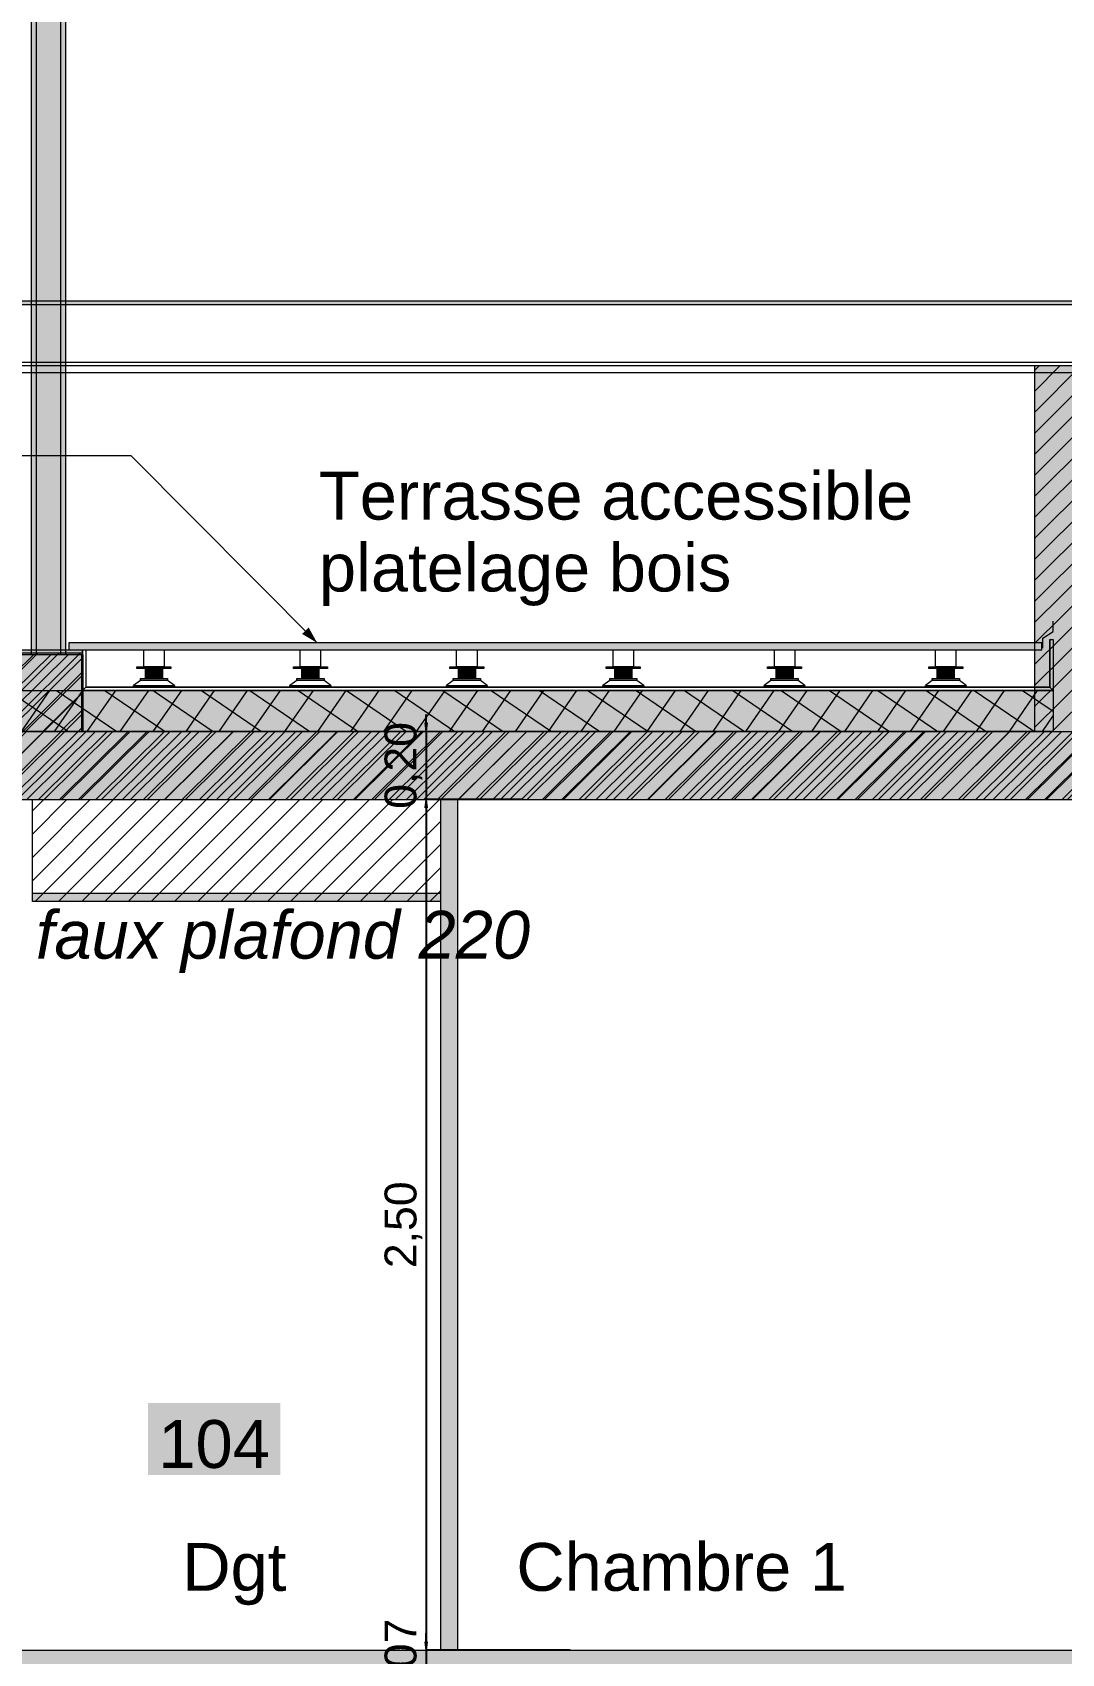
# Model space of a CAD drawing. Header units: metres. Extents: x 1838950 to 1842843, y 5171318 to 5174224.
# Drawn here: x 1840968.884 to 1840971.909, y 5171444.562 to 5171449.326 of the extents above; entities that cross this region are included whole.
import ezdxf

# ---------------------------------------------------------------- set-up
doc = ezdxf.new("R2010")
doc.units = ezdxf.units.M
doc.header["$LTSCALE"] = 0.0254
doc.header["$PDMODE"] = 1
doc.header["$PDSIZE"] = -2
doc.linetypes.add('VW-01', pattern=[0.41656, 0.20828, -0.20828])
doc.layers.get('0').update_dxf_attribs({"lineweight": 18})
doc.layers.get('DEFPOINTS').update_dxf_attribs({"lineweight": 18})
for name, color, linetype, lineweight in [('B BATI-GO-coupÈ_Hatch', 7, 'Continuous', 5), ('B BATI-GO-coupé', 7, 'Continuous', 35), ('B BATI-GO-vu', 7, 'Continuous', 5), ('B BATI-GO-vu_Hatch', 7, 'Continuous', 5), ('B BATI-murs', 7, 'Continuous', 35), ('B GÈnÈral_Hatch', 7, 'Continuous', 5), ('B Général', 7, 'Continuous', 5), ('C ANNOTATIONS-cotation', 7, 'Continuous', 5), ('C ANNOTATIONS-prestations', 7, 'Continuous', 5), ('C ANNOTATIONS-texte', 7, 'Continuous', 5), ('GÈnÈral_Hatch', 7, 'Continuous', 5), ('Général', 7, 'Continuous', 5)]:
    doc.layers.add(name, color=color, linetype=linetype, lineweight=lineweight)
doc.styles.add('Arial', font='arial.ttf')
doc.styles.add('Arial (italic)', font='')
doc.styles.get('Arial (italic)').set_extended_font_data('Arial', italic=True)
doc.dimstyles.new('100é', dxfattribs={"dimtxt": 302.065972222221, "dimasz": 0.0001240234375, "dimexe": 0, "dimexo": 2.499999999999999e-06, "dimgap": 1e-07, "dimtad": 1, "dimzin": 3, "dimtxsty": 'Arial', "dimblk": 'VW_FILLEDARROW-2', "dimblk1": 'VW_FILLEDARROW-2', "dimblk2": 'VW_FILLEDARROW-2', "dimcen": 0, "dimdle": 1e-06, "dimazin": 0, "dimtfac": 1, "dimtix": 1, "dimtmove": 0, "dimatfit": 0, "dimldrblk": 'VW_FILLEDARROW-2', "dimfxl": 1, "dimfrac": 2, "dimtolj": 1, "dimtzin": 3, "dimarcsym": 0})
pattern_1 = [(45, (0, 0), (0.02425347222222122, -0.02645833333333338), [])]

# ---------------------------------------------------------------- blocks, each defined once
blk = doc.blocks.new('Groupe-191-1-5')
at = {"layer": 'B BATI-murs', "linetype": 'Continuous', "lineweight": 0}
for points in [[(66.7240051385398, -44.54368703513485), (66.8240051385398, -44.54368703513485), (66.8240051385398, -44.54868703513485), (66.7240051385398, -44.54868703513485)], [(66.7340051385398, -44.57868290636659), (66.8140051385398, -44.57868290636659), (66.8140051385398, -44.58368290636658), (66.7340051385398, -44.58368290636658)], [(66.7490051385398, -44.54868703513485), (66.7990051385398, -44.54868703513485), (66.7990051385398, -44.57868290636659), (66.7490051385398, -44.57868290636659)], [(66.71400513853979, -44.59868290636658), (66.8340051385398, -44.59868290636658), (66.8340051385398, -44.60368290636659), (66.71400513853979, -44.60368290636659)]]:
    blk.add_hatch(color=7, dxfattribs=at).paths.add_polyline_path(points)
at = {"layer": 'B BATI-murs', "color": 7, "linetype": 'Continuous', "lineweight": 13}
for p, q in [((66.7340051385398, -44.58368290636658), (66.71400513853979, -44.59868290636658)), ((66.8340051385398, -44.59868290636658), (66.8140051385398, -44.58368290636658))]:
    blk.add_line(p, q, dxfattribs=at)
at = {"layer": 'B BATI-murs', "color": 7, "linetype": 'Continuous', "lineweight": 13, "flags": 128}
for points in [[(66.7240051385398, -44.54368703513485), (66.8240051385398, -44.54368703513485), (66.8240051385398, -44.54868703513485), (66.7240051385398, -44.54868703513485)], [(66.7340051385398, -44.57868290636659), (66.8140051385398, -44.57868290636659), (66.8140051385398, -44.58368290636658), (66.7340051385398, -44.58368290636658)], [(66.7490051385398, -44.54868703513485), (66.7990051385398, -44.54868703513485), (66.7990051385398, -44.57868290636659), (66.7490051385398, -44.57868290636659)], [(66.71400513853979, -44.59868290636658), (66.8340051385398, -44.59868290636658), (66.8340051385398, -44.60368290636659), (66.71400513853979, -44.60368290636659)]]:
    blk.add_lwpolyline(points, close=True, dxfattribs=at)
blk = doc.blocks.new('Groupe-192-1-5')
at = {"layer": 'B BATI-murs', "linetype": 'Continuous', "lineweight": 0}
for points in [[(66.25, -44.54368703513485), (66.35, -44.54368703513485), (66.35, -44.54868703513485), (66.25, -44.54868703513485)], [(66.26, -44.57868290636659), (66.34, -44.57868290636659), (66.34, -44.58368290636658), (66.26, -44.58368290636658)], [(66.275, -44.54868703513485), (66.325, -44.54868703513485), (66.325, -44.57868290636659), (66.275, -44.57868290636659)], [(66.24, -44.59868290636658), (66.36, -44.59868290636658), (66.36, -44.60368290636659), (66.24, -44.60368290636659)]]:
    blk.add_hatch(color=7, dxfattribs=at).paths.add_polyline_path(points)
at = {"layer": 'B BATI-murs', "color": 7, "linetype": 'Continuous', "lineweight": 13}
for p, q in [((66.26, -44.58368290636658), (66.24, -44.59868290636658)), ((66.36, -44.59868290636658), (66.34, -44.58368290636658))]:
    blk.add_line(p, q, dxfattribs=at)
at = {"layer": 'B BATI-murs', "color": 7, "linetype": 'Continuous', "lineweight": 13, "flags": 128}
for points in [[(66.25, -44.54368703513485), (66.35, -44.54368703513485), (66.35, -44.54868703513485), (66.25, -44.54868703513485)], [(66.26, -44.57868290636659), (66.34, -44.57868290636659), (66.34, -44.58368290636658), (66.26, -44.58368290636658)], [(66.275, -44.54868703513485), (66.325, -44.54868703513485), (66.325, -44.57868290636659), (66.275, -44.57868290636659)], [(66.24, -44.59868290636658), (66.36, -44.59868290636658), (66.36, -44.60368290636659), (66.24, -44.60368290636659)]]:
    blk.add_lwpolyline(points, close=True, dxfattribs=at)
blk = doc.blocks.new('Groupe-193-1-5')
at = {"layer": 'B BATI-murs', "linetype": 'Continuous', "lineweight": 0}
for points in [[(65.79, -44.54368703513485), (65.89, -44.54368703513485), (65.89, -44.54868703513485), (65.79, -44.54868703513485)], [(65.8, -44.57868290636659), (65.88, -44.57868290636659), (65.88, -44.58368290636658), (65.8, -44.58368290636658)], [(65.815, -44.54868703513485), (65.865, -44.54868703513485), (65.865, -44.57868290636659), (65.815, -44.57868290636659)], [(65.78, -44.59868290636658), (65.9, -44.59868290636658), (65.9, -44.60368290636659), (65.78, -44.60368290636659)]]:
    blk.add_hatch(color=7, dxfattribs=at).paths.add_polyline_path(points)
at = {"layer": 'B BATI-murs', "color": 7, "linetype": 'Continuous', "lineweight": 13}
for p, q in [((65.8, -44.58368290636658), (65.78, -44.59868290636658)), ((65.9, -44.59868290636658), (65.88, -44.58368290636658))]:
    blk.add_line(p, q, dxfattribs=at)
at = {"layer": 'B BATI-murs', "color": 7, "linetype": 'Continuous', "lineweight": 13, "flags": 128}
for points in [[(65.79, -44.54368703513485), (65.89, -44.54368703513485), (65.89, -44.54868703513485), (65.79, -44.54868703513485)], [(65.8, -44.57868290636659), (65.88, -44.57868290636659), (65.88, -44.58368290636658), (65.8, -44.58368290636658)], [(65.815, -44.54868703513485), (65.865, -44.54868703513485), (65.865, -44.57868290636659), (65.815, -44.57868290636659)], [(65.78, -44.59868290636658), (65.9, -44.59868290636658), (65.9, -44.60368290636659), (65.78, -44.60368290636659)]]:
    blk.add_lwpolyline(points, close=True, dxfattribs=at)
blk = doc.blocks.new('Groupe-194-1-5')
at = {"layer": 'B BATI-murs', "linetype": 'Continuous', "lineweight": 0}
for points in [[(65.33, -44.54368703513485), (65.43, -44.54368703513485), (65.43, -44.54868703513485), (65.33, -44.54868703513485)], [(65.34, -44.57868290636659), (65.42, -44.57868290636659), (65.42, -44.58368290636658), (65.34, -44.58368290636658)], [(65.355, -44.54868703513485), (65.405, -44.54868703513485), (65.405, -44.57868290636659), (65.355, -44.57868290636659)], [(65.32, -44.59868290636658), (65.44, -44.59868290636658), (65.44, -44.60368290636659), (65.32, -44.60368290636659)]]:
    blk.add_hatch(color=7, dxfattribs=at).paths.add_polyline_path(points)
at = {"layer": 'B BATI-murs', "color": 7, "linetype": 'Continuous', "lineweight": 13}
for p, q in [((65.34, -44.58368290636658), (65.32, -44.59868290636658)), ((65.44, -44.59868290636658), (65.42, -44.58368290636658))]:
    blk.add_line(p, q, dxfattribs=at)
at = {"layer": 'B BATI-murs', "color": 7, "linetype": 'Continuous', "lineweight": 13, "flags": 128}
for points in [[(65.33, -44.54368703513485), (65.43, -44.54368703513485), (65.43, -44.54868703513485), (65.33, -44.54868703513485)], [(65.34, -44.57868290636659), (65.42, -44.57868290636659), (65.42, -44.58368290636658), (65.34, -44.58368290636658)], [(65.355, -44.54868703513485), (65.405, -44.54868703513485), (65.405, -44.57868290636659), (65.355, -44.57868290636659)], [(65.32, -44.59868290636658), (65.44, -44.59868290636658), (65.44, -44.60368290636659), (65.32, -44.60368290636659)]]:
    blk.add_lwpolyline(points, close=True, dxfattribs=at)
blk = doc.blocks.new('Groupe-195-1-5')
at = {"layer": 'B BATI-murs', "linetype": 'Continuous', "lineweight": 0}
for points in [[(64.87, -44.54368703513485), (64.97, -44.54368703513485), (64.97, -44.54868703513485), (64.87, -44.54868703513485)], [(64.88, -44.57868290636659), (64.96, -44.57868290636659), (64.96, -44.58368290636658), (64.88, -44.58368290636658)], [(64.895, -44.54868703513485), (64.945, -44.54868703513485), (64.945, -44.57868290636659), (64.895, -44.57868290636659)], [(64.86, -44.59868290636658), (64.98, -44.59868290636658), (64.98, -44.60368290636659), (64.86, -44.60368290636659)]]:
    blk.add_hatch(color=7, dxfattribs=at).paths.add_polyline_path(points)
at = {"layer": 'B BATI-murs', "color": 7, "linetype": 'Continuous', "lineweight": 13}
for p, q in [((64.88, -44.58368290636658), (64.86, -44.59868290636658)), ((64.98, -44.59868290636658), (64.96, -44.58368290636658))]:
    blk.add_line(p, q, dxfattribs=at)
at = {"layer": 'B BATI-murs', "color": 7, "linetype": 'Continuous', "lineweight": 13, "flags": 128}
for points in [[(64.87, -44.54368703513485), (64.97, -44.54368703513485), (64.97, -44.54868703513485), (64.87, -44.54868703513485)], [(64.88, -44.57868290636659), (64.96, -44.57868290636659), (64.96, -44.58368290636658), (64.88, -44.58368290636658)], [(64.895, -44.54868703513485), (64.945, -44.54868703513485), (64.945, -44.57868290636659), (64.895, -44.57868290636659)], [(64.86, -44.59868290636658), (64.98, -44.59868290636658), (64.98, -44.60368290636659), (64.86, -44.60368290636659)]]:
    blk.add_lwpolyline(points, close=True, dxfattribs=at)
blk = doc.blocks.new('Groupe-196-1-5')
at = {"layer": 'B BATI-murs', "linetype": 'Continuous', "lineweight": 0}
for points in [[(67.19801027707959, -44.54368703513485), (67.2980102770796, -44.54368703513485), (67.2980102770796, -44.54868703513485), (67.19801027707959, -44.54868703513485)], [(67.2080102770796, -44.57868290636659), (67.2880102770796, -44.57868290636659), (67.2880102770796, -44.58368290636658), (67.2080102770796, -44.58368290636658)], [(67.2230102770796, -44.54868703513485), (67.27301027707959, -44.54868703513485), (67.27301027707959, -44.57868290636659), (67.2230102770796, -44.57868290636659)], [(67.1880102770796, -44.59868290636658), (67.30801027707959, -44.59868290636658), (67.30801027707959, -44.60368290636659), (67.1880102770796, -44.60368290636659)]]:
    blk.add_hatch(color=7, dxfattribs=at).paths.add_polyline_path(points)
at = {"layer": 'B BATI-murs', "color": 7, "linetype": 'Continuous', "lineweight": 13}
for p, q in [((67.2080102770796, -44.58368290636658), (67.1880102770796, -44.59868290636658)), ((67.30801027707959, -44.59868290636658), (67.2880102770796, -44.58368290636658))]:
    blk.add_line(p, q, dxfattribs=at)
at = {"layer": 'B BATI-murs', "color": 7, "linetype": 'Continuous', "lineweight": 13, "flags": 128}
for points in [[(67.19801027707959, -44.54368703513485), (67.2980102770796, -44.54368703513485), (67.2980102770796, -44.54868703513485), (67.19801027707959, -44.54868703513485)], [(67.2080102770796, -44.57868290636659), (67.2880102770796, -44.57868290636659), (67.2880102770796, -44.58368290636658), (67.2080102770796, -44.58368290636658)], [(67.2230102770796, -44.54868703513485), (67.27301027707959, -44.54868703513485), (67.27301027707959, -44.57868290636659), (67.2230102770796, -44.57868290636659)], [(67.1880102770796, -44.59868290636658), (67.30801027707959, -44.59868290636658), (67.30801027707959, -44.60368290636659), (67.1880102770796, -44.60368290636659)]]:
    blk.add_lwpolyline(points, close=True, dxfattribs=at)
blk = doc.blocks.new('Groupe-197-1-5')
at = {"layer": 'B GÈnÈral_Hatch', "linetype": 'Continuous', "lineweight": 0, "true_color": 0xffffff}
blk.add_hatch(color=7, dxfattribs=at).paths.add_polyline_path([(62.25888078961224, -44.61368290636835), (67.56351762675486, -44.61368290636835), (67.56351762675486, -44.73368290636834), (62.25888078961224, -44.73368290636834), (62.25888078961224, -44.61368290636835)])
at = {"layer": 'B Général', "linetype": 'Continuous', "lineweight": 5, "true_color": 0x808080}
h = blk.add_hatch(dxfattribs=at)
h.set_pattern_fill('02_ISOLANT', color=8, style=0, pattern_type=2)
h.set_pattern_definition([(145.7235947438835, (388.1691140702418, 220.8695760480229), (-0.04505486471661582, -0.06610642302656715), []), (-124.2764052561165, (388.1691140702418, 220.8695760480229), (-0.06610642302656715, 0.04505486471661577), [])])
h.paths.add_polyline_path([(62.25888078961223, -44.61368290636835), (67.56351762675486, -44.61368290636835), (67.56351762675486, -44.73368290636835), (62.25888078961223, -44.73368290636835)])
at = {"layer": 'GÈnÈral_Hatch', "linetype": 'Continuous', "lineweight": 0, "true_color": 0xffffff}
blk.add_hatch(color=7, dxfattribs=at).paths.add_polyline_path([(64.66989999972989, -44.49368703513485), (67.52999999972988, -44.49368703513483), (67.52999999972988, -44.47368703513483), (64.66989999972989, -44.47368703513483), (64.66989999972989, -44.49368703513485)])
at = {"layer": 'B BATI-GO-coupÈ_Hatch', "color": 255, "flags": 128}
for points in [[(64.70986837928635, -44.4936911641591), (64.71986837928634, -44.4936911641591), (64.71986837928634, -44.60368290636659), (64.70986837928635, -44.61368290636658)], [(67.55351762675485, -44.46368290636835), (67.56351762675486, -44.46368290636835), (67.56351762675486, -44.61368290636658), (67.55351762675485, -44.60368290636659)], [(67.55351762675485, -44.60368290636659), (67.56351762675486, -44.61368290636658), (64.70986664995219, -44.61368290636658), (64.7198666499522, -44.60368290636659)]]:
    blk.add_lwpolyline(points, close=True, dxfattribs=at)
at = {"layer": 'B BATI-GO-coupé', "lineweight": 5}
for p, q in [((64.70986837928635, -44.4936911641591), (64.70986837928635, -44.61368290636658)), ((64.71986837928634, -44.4936911641591), (64.71986837928634, -44.60368290636659)), ((67.55351762675485, -44.46368290636835), (67.55351762675485, -44.60368290636659)), ((67.56351762675486, -44.46368290636835), (67.56351762675486, -44.61368290636658)), ((67.56351762675486, -44.61368290636658), (64.70986664995219, -44.61368290636658)), ((67.55351762675485, -44.60368290636659), (64.7198666499522, -44.60368290636659))]:
    blk.add_line(p, q, dxfattribs=at)
at = {"layer": 'B Général', "lineweight": 13, "flags": 128}
blk.add_lwpolyline([(67.5335994809776, -44.4894866184088), (67.53355922480245, -44.45948662140475), (67.56355922480245, -44.44048215419236), (67.56351762675486, -44.40948215728816)], dxfattribs=at)
at = {"layer": 'B Général', "color": 7, "linetype": 'Continuous', "lineweight": 5, "flags": 128}
blk.add_lwpolyline([(62.25888078961223, -44.61368290636835), (67.56351762675486, -44.61368290636835), (67.56351762675486, -44.73368290636835), (62.25888078961223, -44.73368290636835)], close=True, dxfattribs=at)
at = {"layer": 'Général', "color": 7, "linetype": 'Continuous', "lineweight": 5, "flags": 128}
for points in [[(64.66989999972988, -44.49368703513485), (67.52999999972987, -44.49368703513485), (67.52999999972987, -44.47368703513485), (64.66989999972988, -44.47368703513485)], [(64.89, -44.49368703513485), (64.95, -44.49368703513485), (64.95, -44.54368703513485), (64.89, -44.54368703513485)], [(65.35, -44.49368703513485), (65.41, -44.49368703513485), (65.41, -44.54368703513485), (65.35, -44.54368703513485)], [(65.81, -44.49368703513485), (65.87, -44.49368703513485), (65.87, -44.54368703513485), (65.81, -44.54368703513485)], [(66.27, -44.49368703513485), (66.33, -44.49368703513485), (66.33, -44.54368703513485), (66.27, -44.54368703513485)], [(66.74400513853979, -44.49368703513485), (66.8040051385398, -44.49368703513485), (66.8040051385398, -44.54368703513485), (66.74400513853979, -44.54368703513485)], [(67.2180102770796, -44.49368703513485), (67.27801027707959, -44.49368703513485), (67.27801027707959, -44.54368703513485), (67.2180102770796, -44.54368703513485)]]:
    blk.add_lwpolyline(points, close=True, dxfattribs=at)
at = {"layer": 'Général', "color": 7}
for name in ['Groupe-195-1-5', 'Groupe-194-1-5', 'Groupe-193-1-5', 'Groupe-192-1-5', 'Groupe-191-1-5', 'Groupe-196-1-5']:
    blk.add_blockref(name, (0, 0), dxfattribs=at)
blk = doc.blocks.new('Groupe-395-1-4')
at = {"layer": 'B Général', "linetype": 'Continuous', "lineweight": 0, "true_color": 0x808080}
for points in [[(62.1598807893652, -42.14868703538701), (62.1598807893652, -42.16368703538701), (62.07985279238594, -42.16368703538701), (62.07985279238594, -42.14868703538701), (62.07988078936519, -42.14868703538701), (62.07988078936519, -41.9986779530599), (62.09488078936519, -41.9986779530599), (62.09488078936519, -42.14868703538701)], [(64.65986837928635, -42.14854884837373), (64.65986837928635, -42.16354884837373), (64.55985108142076, -42.16354884837373), (64.55985108142076, -42.14854884837373), (64.6023355125568, -42.14854884837373), (64.6023510811014, -42.01354896245028), (64.55985108143393, -42.01354896245028), (64.55985108143393, -41.99854896245028), (64.65986837929952, -41.99854896245028), (64.65986837929952, -42.01354896245028), (64.6173510811014, -42.01354896245028), (64.6173355125568, -42.14854884837373)]]:
    blk.add_hatch(color=8, dxfattribs=at).paths.add_polyline_path(points)
at = {"layer": 'B Général', "linetype": 'Continuous', "lineweight": 0, "true_color": 0xaaaaaa}
for points in [[(62.1598807893652, -42.0136779530599), (64.6023355125568, -42.0136779530599), (64.6023355125568, -42.14854884837373), (62.1598807893652, -42.14854884837373)], [(64.5598666499522, -42.16354884837373), (64.65986837928635, -42.16354884837373), (64.65986837928635, -44.50868703539259), (64.5598666499522, -44.50868703539259)], [(64.50986837928635, -44.4936911641591), (64.70986837928635, -44.4936911641591), (64.70986837928635, -44.5086870353926), (64.50986837928635, -44.5086870353926)]]:
    blk.add_hatch(color=253, dxfattribs=at).paths.add_polyline_path(points)
at = {"layer": 'B Général', "linetype": 'Continuous', "lineweight": 0, "true_color": 0xbfbfbf}
for points in [[(62.43183995766387, -42.13375109581381), (62.39504870126591, -42.13375109581381), (62.30510695303922, -42.04380934754919), (62.27889001257663, -42.04380934754919), (62.27889001257663, -42.02880934754919), (62.3113201564396, -42.02880934754919), (62.40126190469609, -42.11875109581381), (62.43183995766387, -42.11875109581381)], [(62.72118326989756, -42.13375109581381), (62.68439201349959, -42.13375109581381), (62.5944502652729, -42.04380934754919), (62.56823332481031, -42.04380934754919), (62.56823332481031, -42.02880934754919), (62.60066346867329, -42.02880934754919), (62.69060521692977, -42.11875109581381), (62.72118326989756, -42.11875109581381)], [(63.01139647332773, -42.13375109581381), (62.97460521692977, -42.13375109581381), (62.88466346870308, -42.04380934754919), (62.85844652824049, -42.04380934754919), (62.85844652824049, -42.02880934754919), (62.89087667210346, -42.02880934754919), (62.98081842035995, -42.11875109581381), (63.01139647332773, -42.11875109581381)], [(63.30073978556142, -42.13375109581381), (63.26394852916346, -42.13375109581381), (63.17400678093677, -42.04380934754919), (63.14778984047418, -42.04380934754919), (63.14778984047418, -42.02880934754919), (63.18021998433715, -42.02880934754919), (63.27016173259363, -42.11875109581381), (63.30073978556142, -42.11875109581381)], [(63.5909529889916, -42.13375109581381), (63.55416173259363, -42.13375109581381), (63.46421998436694, -42.04380934754919), (63.43800304390435, -42.04380934754919), (63.43800304390435, -42.02880934754919), (63.47043318776733, -42.02880934754919), (63.56037493602381, -42.11875109581381), (63.5909529889916, -42.11875109581381)], [(63.88029630122529, -42.13375109581381), (63.84350504482732, -42.13375109581381), (63.75356329660062, -42.04380934754919), (63.72734635613804, -42.04380934754919), (63.72734635613804, -42.02880934754919), (63.759776500001, -42.02880934754919), (63.8497182482575, -42.11875109581381), (63.88029630122529, -42.11875109581381)], [(64.17050950465547, -42.13375109581381), (64.1337182482575, -42.13375109581381), (64.0437765000308, -42.04380934754919), (64.01755955956821, -42.04380934754919), (64.01755955956821, -42.02880934754919), (64.04998970343117, -42.02880934754919), (64.13993145168767, -42.11875109581381), (64.17050950465547, -42.11875109581381)], [(64.45985281688915, -42.13375109581381), (64.42306156049119, -42.13375109581381), (64.33311981226448, -42.04380934754919), (64.3069028718019, -42.04380934754919), (64.3069028718019, -42.02880934754919), (64.33933301566486, -42.02880934754919), (64.42927476392137, -42.11875109581381), (64.45985281688915, -42.11875109581381)]]:
    blk.add_hatch(color=9, dxfattribs=at).paths.add_polyline_path(points)
at = {"layer": 'B Général', "color": 7, "lineweight": 5, "flags": 128}
for points in [[(62.1598807893652, -42.14868703538701), (62.1598807893652, -42.16368703538701), (62.07985279238594, -42.16368703538701), (62.07985279238594, -42.14868703538701), (62.07988078936519, -42.14868703538701), (62.07988078936519, -41.9986779530599), (62.09488078936519, -41.9986779530599), (62.09488078936519, -42.14868703538701)], [(62.1598807893652, -42.0136779530599), (64.6023510811014, -42.0136779530599), (64.6023510811014, -42.0286779530599), (62.1598807893652, -42.0286779530599)], [(64.65986837928635, -42.14854884837373), (64.65986837928635, -42.16354884837373), (64.55985108142076, -42.16354884837373), (64.55985108142076, -42.14854884837373), (64.6023355125568, -42.14854884837373), (64.6023510811014, -42.01354896245028), (64.55985108143393, -42.01354896245028), (64.55985108143393, -41.99854896245028), (64.65986837929952, -41.99854896245028), (64.65986837929952, -42.01354896245028), (64.6173510811014, -42.01354896245028), (64.6173355125568, -42.14854884837373)], [(62.43183995766387, -42.13375109581381), (62.39504870126591, -42.13375109581381), (62.30510695303922, -42.04380934754919), (62.27889001257663, -42.04380934754919), (62.27889001257663, -42.02880934754919), (62.3113201564396, -42.02880934754919), (62.40126190469609, -42.11875109581381), (62.43183995766387, -42.11875109581381)], [(62.72118326989756, -42.13375109581381), (62.68439201349959, -42.13375109581381), (62.5944502652729, -42.04380934754919), (62.56823332481031, -42.04380934754919), (62.56823332481031, -42.02880934754919), (62.60066346867329, -42.02880934754919), (62.69060521692977, -42.11875109581381), (62.72118326989756, -42.11875109581381)], [(63.01139647332773, -42.13375109581381), (62.97460521692977, -42.13375109581381), (62.88466346870308, -42.04380934754919), (62.85844652824049, -42.04380934754919), (62.85844652824049, -42.02880934754919), (62.89087667210346, -42.02880934754919), (62.98081842035995, -42.11875109581381), (63.01139647332773, -42.11875109581381)], [(63.30073978556142, -42.13375109581381), (63.26394852916346, -42.13375109581381), (63.17400678093677, -42.04380934754919), (63.14778984047418, -42.04380934754919), (63.14778984047418, -42.02880934754919), (63.18021998433715, -42.02880934754919), (63.27016173259363, -42.11875109581381), (63.30073978556142, -42.11875109581381)], [(63.5909529889916, -42.13375109581381), (63.55416173259363, -42.13375109581381), (63.46421998436694, -42.04380934754919), (63.43800304390435, -42.04380934754919), (63.43800304390435, -42.02880934754919), (63.47043318776733, -42.02880934754919), (63.56037493602381, -42.11875109581381), (63.5909529889916, -42.11875109581381)], [(63.88029630122529, -42.13375109581381), (63.84350504482732, -42.13375109581381), (63.75356329660062, -42.04380934754919), (63.72734635613804, -42.04380934754919), (63.72734635613804, -42.02880934754919), (63.759776500001, -42.02880934754919), (63.8497182482575, -42.11875109581381), (63.88029630122529, -42.11875109581381)], [(64.17050950465547, -42.13375109581381), (64.1337182482575, -42.13375109581381), (64.0437765000308, -42.04380934754919), (64.01755955956821, -42.04380934754919), (64.01755955956821, -42.02880934754919), (64.04998970343117, -42.02880934754919), (64.13993145168767, -42.11875109581381), (64.17050950465547, -42.11875109581381)], [(64.45985281688915, -42.13375109581381), (64.42306156049119, -42.13375109581381), (64.33311981226448, -42.04380934754919), (64.3069028718019, -42.04380934754919), (64.3069028718019, -42.02880934754919), (64.33933301566486, -42.02880934754919), (64.42927476392137, -42.11875109581381), (64.45985281688915, -42.11875109581381)], [(62.1598807893652, -42.13371802278531), (64.6023355125568, -42.13371802278531), (64.6023355125568, -42.14871802278531), (62.1598807893652, -42.14871802278531)]]:
    blk.add_lwpolyline(points, close=True, dxfattribs=at)
at = {"layer": 'B Général', "color": 7, "linetype": 'VW-01', "lineweight": 5, "flags": 128}
for points in [[(62.09488078936519, -42.0134589393268), (62.1598807893652, -42.0134589393268), (62.1598807893652, -42.02842795192851), (62.09488078936519, -42.02842795192851)], [(62.09488078936519, -42.13371802278531), (62.1598807893652, -42.13371802278531), (62.1598807893652, -42.14868703538701), (62.09488078936519, -42.14868703538701)]]:
    blk.add_lwpolyline(points, close=True, dxfattribs=at)
at = {"layer": 'B Général', "color": 7, "linetype": 'Continuous', "lineweight": 5, "flags": 128}
for points in [[(62.1598807893652, -42.0136779530599), (64.6023355125568, -42.0136779530599), (64.6023355125568, -42.14854884837373), (62.1598807893652, -42.14854884837373)], [(64.55985281142001, -42.0135603816142), (64.65983551222425, -42.0135603816142), (64.65983551222425, -42.16354884837373), (64.55985281142001, -42.16354884837373)], [(64.5598666499522, -42.16354884837373), (64.65986837928635, -42.16354884837373), (64.65986837928635, -44.50868703539259), (64.5598666499522, -44.50868703539259)], [(64.5748666499522, -42.16354884837373), (64.64486837928635, -42.16354884837373), (64.64486837928635, -44.50868703539259), (64.5748666499522, -44.50868703539259)], [(64.50986837928635, -44.4936911641591), (64.70986837928635, -44.4936911641591), (64.70986837928635, -44.5086870353926), (64.50986837928635, -44.5086870353926)]]:
    blk.add_lwpolyline(points, close=True, dxfattribs=at)
blk = doc.blocks.new('Groupe-859-1-4')
at = {"layer": 'B BATI-GO-vu_Hatch', "linetype": 'Continuous', "lineweight": 0, "true_color": 0xffffff}
blk.add_hatch(color=7, dxfattribs=at).paths.add_polyline_path([(74.29576128764383, -44.93368703540444), (74.29576128764383, -44.93368290636835), (76.30484210272229, -44.93368290636835), (76.30484210278506, -43.65955474509114), (76.14484210278502, -43.6595547450725), (76.14484210266713, -44.73368290636834), (74.04191535300913, -44.73368290636834), (74.04191535300913, -44.73368703540434), (67.66915994234229, -44.73368703539386), (67.66915994234229, -43.65955474508646), (67.5091599423423, -43.65955474508646), (67.5091599423423, -44.73368703539386), (64.70986837943035, -44.73368703539194), (64.70986837943038, -44.50368703532782), (64.50986837943039, -44.50368703532782), (64.50986837943039, -44.73368703539141), (62.25888078564756, -44.73368703538819), (62.25888078564756, -44.73368290630204), (62.09888078564754, -44.73368290630204), (62.09888078564754, -44.93368290636835), (63.58503999581637, -44.93368290636835), (63.58503999581637, -44.93368703539829), (74.29576128764383, -44.93368703540444)])
at = {"layer": 'B BATI-GO-vu_Hatch', "linetype": 'Continuous', "lineweight": 5}
h = blk.add_hatch(dxfattribs=at)
h.set_pattern_fill('45_0_15_52', style=0, pattern_type=2)
h.set_pattern_definition([(45, (0, 0), (0.03527777774492279, -0.02645833334565396), [])])
h.paths.add_polyline_path([(74.29576128764383, -44.93368703540443), (74.29576128764383, -44.93368290636835), (76.30484210272229, -44.93368290636835), (76.30484210278506, -43.65955474509113), (76.14484210278502, -43.6595547450725), (76.14484210266711, -44.73368290636834), (74.04191535300913, -44.73368290636834), (74.04191535300913, -44.73368703540433), (67.66915994234229, -44.73368703539386), (67.66915994234229, -43.65955474508646), (67.5091599423423, -43.65955474508646), (67.5091599423423, -44.73368703539386), (64.70986837943035, -44.73368703539194), (64.70986837943036, -44.50368703532781), (64.50986837943037, -44.50368703532781), (64.50986837943039, -44.7336870353914), (62.25888078564756, -44.73368703538818), (62.25888078564756, -44.73368290630204), (62.09888078564755, -44.73368290630204), (62.09888078564755, -44.93368290636835), (63.58503999581636, -44.93368290636835), (63.58503999581636, -44.93368703539829)])
at = {"layer": 'B BATI-GO-vu', "lineweight": 5, "flags": 128}
blk.add_lwpolyline([(74.29576128764383, -44.93368290636835), (76.30484210272229, -44.93368290636835), (76.30484210278506, -43.65955474509113), (76.14484210278502, -43.6595547450725), (76.14484210266711, -44.73368290636834), (74.04191535300913, -44.73368290636834), (74.04191535300913, -44.73368703540433), (67.66915994234229, -44.73368703539386), (67.66915994234229, -43.65955474508646), (67.5091599423423, -43.65955474508646), (67.5091599423423, -44.73368703539386), (64.70986837943035, -44.73368703539194), (64.70986837943036, -44.50368703532781), (64.50986837943037, -44.50368703532781), (64.50986837943039, -44.7336870353914), (62.25888078564756, -44.73368703538818), (62.25888078564756, -44.73368290630204), (62.09888078564755, -44.73368290630204), (62.09888078564755, -44.93368290636835), (63.58503999581636, -44.93368290636835), (63.58503999581636, -44.93368703539829), (74.29576128764383, -44.93368703540443)], dxfattribs=at)
blk = doc.blocks.new('VW_FILLEDARROW-2')
at = {"linetype": 'Continuous', "lineweight": 0, "transparency": 16777216}
blk.add_hatch(color=0, dxfattribs=at).paths.add_polyline_path([(-1, 0.1227845609029044), (0, 0), (-1, -0.1227845609029047)])
at = {"color": 0, "lineweight": 20, "transparency": 16777216, "flags": 128}
blk.add_lwpolyline([(-1, 0.1227845609029044), (0, 0), (-1, -0.1227845609029047)], close=True, dxfattribs=at)
blk = doc.blocks.new('*D1701')
at = {"layer": 'C ANNOTATIONS-cotation', "color": 0, "linetype": 'Continuous', "lineweight": -2, "transparency": 16777216}
for p, q in [((1840970.040898739, 5171447.296756652), (1840970.040898739, 5171447.32156134)), ((1840970.040898739, 5171447.271951965), (1840970.040898739, 5171447.071951965)), ((1840970.326896238, 5171447.071951965), (1840970.040898739, 5171447.071951965)), ((1840970.040898739, 5171447.047147278), (1840970.040898739, 5171447.02234259))]:
    blk.add_line(p, q, dxfattribs=at)
at = {"layer": 'DEFPOINTS', "color": 0, "linetype": 'Continuous', "transparency": 16777216}
for p in [(1840970.370898738, 5171447.271951965), (1840970.040898739, 5171447.071951965), (1840970.326898738, 5171447.071951965)]:
    blk.add_point(p, dxfattribs=at)
at = {"layer": 'C ANNOTATIONS-cotation', "color": 0, "linetype": 'Continuous', "lineweight": -2, "transparency": 16777216, "xscale": 0.0248046875, "yscale": 0.0248046875, "zscale": 0.0248046875}
for p, rotation in [((1840970.040898739, 5171447.271951965), 270), ((1840970.040898739, 5171447.071951965), 90)]:
    blk.add_blockref('VW_FILLEDARROW-2', p, dxfattribs=dict(at, rotation=rotation))
at = {"layer": 'C ANNOTATIONS-cotation', "color": 0, "linetype": 'Continuous', "lineweight": 5, "transparency": 16777216, "insert": (1840969.974542531, 5171447.171951964), "char_height": 0.09377775410353535, "attachment_point": 5, "rotation": 90, "style": 'Arial'}
blk.add_mtext('\\A1;0,20', dxfattribs=at)
blk = doc.blocks.new('*D1702')
at = {"layer": 'C ANNOTATIONS-cotation', "color": 0, "linetype": 'Continuous', "lineweight": -2, "transparency": 16777216}
for p, q in [((1840970.326896238, 5171447.071951965), (1840970.040898739, 5171447.071951965)), ((1840970.040898739, 5171447.047147278), (1840970.040898739, 5171444.59675665)), ((1840970.46479823, 5171444.571951963), (1840970.040898739, 5171444.571951963))]:
    blk.add_line(p, q, dxfattribs=at)
at = {"layer": 'DEFPOINTS', "color": 0, "linetype": 'Continuous', "transparency": 16777216}
for p in [(1840970.326898738, 5171447.071951965), (1840970.040898739, 5171444.571951963), (1840970.46480073, 5171444.571951963)]:
    blk.add_point(p, dxfattribs=at)
at = {"layer": 'C ANNOTATIONS-cotation', "color": 0, "linetype": 'Continuous', "lineweight": -2, "transparency": 16777216, "xscale": 0.0248046875, "yscale": 0.0248046875, "zscale": 0.0248046875}
for p, rotation in [((1840970.040898739, 5171447.071951965), 90), ((1840970.040898739, 5171444.571951963), 270)]:
    blk.add_blockref('VW_FILLEDARROW-2', p, dxfattribs=dict(at, rotation=rotation))
at = {"layer": 'C ANNOTATIONS-cotation', "color": 0, "linetype": 'Continuous', "lineweight": 5, "transparency": 16777216, "insert": (1840969.974542531, 5171445.821951963), "char_height": 0.09377775410353535, "attachment_point": 5, "rotation": 90, "style": 'Arial'}
blk.add_mtext('\\A1;2,50', dxfattribs=at)
blk = doc.blocks.new('*D1703')
at = {"layer": 'C ANNOTATIONS-cotation', "color": 0, "linetype": 'Continuous', "lineweight": -2, "transparency": 16777216}
for p, q in [((1840970.040898739, 5171444.59675665), (1840970.040898739, 5171444.621561338)), ((1840970.46479823, 5171444.571951963), (1840970.040898739, 5171444.571951963)), ((1840970.040898739, 5171444.571951963), (1840970.040898739, 5171444.501951964)), ((1840970.279328176, 5171444.501951964), (1840970.040898739, 5171444.501951964)), ((1840970.040898739, 5171444.477147277), (1840970.040898739, 5171444.452342588))]:
    blk.add_line(p, q, dxfattribs=at)
at = {"layer": 'DEFPOINTS', "color": 0, "linetype": 'Continuous', "transparency": 16777216}
for p in [(1840970.46480073, 5171444.571951963), (1840970.040898739, 5171444.501951964), (1840970.279330676, 5171444.501951964)]:
    blk.add_point(p, dxfattribs=at)
at = {"layer": 'C ANNOTATIONS-cotation', "color": 0, "linetype": 'Continuous', "lineweight": -2, "transparency": 16777216, "xscale": 0.0248046875, "yscale": 0.0248046875, "zscale": 0.0248046875}
for p, rotation in [((1840970.040898739, 5171444.571951963), 270), ((1840970.040898739, 5171444.501951964), 90)]:
    blk.add_blockref('VW_FILLEDARROW-2', p, dxfattribs=dict(at, rotation=rotation))
at = {"layer": 'C ANNOTATIONS-cotation', "color": 0, "linetype": 'Continuous', "lineweight": 5, "transparency": 16777216, "insert": (1840969.974542531, 5171444.536951963), "char_height": 0.09377775410353535, "attachment_point": 5, "rotation": 90, "style": 'Arial'}
blk.add_mtext('\\A1;0,07', dxfattribs=at)

msp = doc.modelspace()

# ---------------------------------------------------------------- hatches: boundary and pattern name
at = {"layer": 'B GÈnÈral_Hatch', "linetype": 'Continuous', "lineweight": 0, "true_color": 0xffffff}
for points in [[(1840968.830767116, 5171447.496947834), (1840968.830767116, 5171447.271947834), (1840969.030767116, 5171447.271947834), (1840969.030767116, 5171447.496947834), (1840968.830767116, 5171447.496947834)], [(1840968.830767116, 5171447.496947834), (1840968.830767116, 5171447.271947834), (1840969.030767116, 5171447.271947834), (1840969.030767116, 5171447.496947834), (1840968.830767116, 5171447.496947834)], [(1840971.984416364, 5171447.271951963), (1840966.419779526, 5171447.271951963), (1840966.579779526, 5171447.071951963), (1840971.984416364, 5171447.071951963), (1840971.984416364, 5171447.271951963)], [(1840971.984416364, 5171447.271951963), (1840966.419779526, 5171447.271951963), (1840966.579779526, 5171447.071951963), (1840971.984416364, 5171447.071951963), (1840971.984416364, 5171447.271951963)], [(1840970.083574043, 5171447.071951961), (1840970.133574043, 5171447.071951961), (1840970.133574043, 5171444.571951961), (1840970.083574043, 5171444.571951961), (1840970.083574043, 5171447.071951961)], [(1840970.133574043, 5171447.071951961), (1840970.083574043, 5171447.071951961), (1840970.083574043, 5171444.571951961), (1840970.133574043, 5171444.571951961), (1840970.133574043, 5171447.071951961)], [(1840969.22296034, 5171445.086568771), (1840969.612497287, 5171445.086568771), (1840969.612497287, 5171445.298235439), (1840969.22296034, 5171445.298235439), (1840969.22296034, 5171445.086568771)], [(1840966.579779526, 5171444.301951962), (1840966.579779526, 5171444.571951961), (1840980.535740866, 5171444.571951961), (1840980.535740866, 5171444.301951962), (1840966.579779526, 5171444.301951962)]]:
    msp.add_hatch(color=7, dxfattribs=at).paths.add_polyline_path(points)
at = {"layer": 'B GÈnÈral_Hatch', "linetype": 'Continuous', "lineweight": 5}
h = msp.add_hatch(dxfattribs=at)
h.set_pattern_fill('50_BETON', style=0, pattern_type=2)
h.set_pattern_definition(pattern_1)
h.paths.add_polyline_path([(1840968.830767116, 5171447.496947834), (1840968.830767116, 5171447.271947834), (1840969.030767116, 5171447.271947834), (1840969.030767116, 5171447.496947834)])
h = msp.add_hatch(dxfattribs=at)
h.set_pattern_fill('50_BETON', style=0, pattern_type=2)
h.set_pattern_definition(pattern_1)
h.paths.add_polyline_path([(1840971.984416364, 5171447.271951963), (1840966.419779526, 5171447.271951963), (1840966.579779526, 5171447.071951963), (1840971.984416364, 5171447.071951963)])
at = {"layer": 'B Général', "linetype": 'Continuous', "lineweight": 0, "true_color": 0xbbbbbb}
msp.add_hatch(color=9, dxfattribs=at).paths.add_polyline_path([(1840966.466332801, 5171448.526366898), (1840980.54574084, 5171448.526366898), (1840980.54574084, 5171448.536366898), (1840966.466332801, 5171448.536366898)])
at = {"layer": 'B Général', "linetype": 'Continuous', "lineweight": 5, "true_color": 0xaaaaaa}
h = msp.add_hatch(dxfattribs=at)
h.set_pattern_fill('F_P__SOFFITE', color=253, style=0, pattern_type=2)
h.set_pattern_definition([(45, (0, 0.002204861111111111), (-0.03527777777777778, 0.03307291666666667), [])])
h.paths.add_polyline_path([(1840968.883574044, 5171447.071951956), (1840970.083574044, 5171447.071951956), (1840970.083574044, 5171446.771951961), (1840968.883574044, 5171446.771951961)])
at = {"layer": 'B Général', "linetype": 'Continuous', "lineweight": 0, "true_color": 0x848484}
msp.add_hatch(color=252, dxfattribs=at).paths.add_polyline_path([(1840968.883574044, 5171446.796084707), (1840970.083574044, 5171446.796084707), (1840970.083574044, 5171446.771951961), (1840968.883574044, 5171446.771951961)])

# ---------------------------------------------------------------- linework, layer by layer
at = {"layer": 'B Général', "color": 7, "linetype": 'Continuous', "lineweight": 13}
for p, q in [((1840980.715740838, 5171448.356106948), (1840966.47975153, 5171448.356106948)), ((1840970.083574043, 5171447.071951961), (1840970.083574043, 5171444.571951961)), ((1840970.133574043, 5171447.071951961), (1840970.133574043, 5171444.571951961))]:
    msp.add_line(p, q, dxfattribs=at)
at = {"layer": 'B Général', "color": 7, "linetype": 'Continuous', "lineweight": 5}
for p, q in [((1840980.455740838, 5171448.346106948), (1840966.47975153, 5171448.346106948)), ((1840980.455740838, 5171448.326106948), (1840966.47975153, 5171448.326106948)), ((1840969.030767116, 5171447.496947834), (1840968.830767116, 5171447.496947834)), ((1840969.030767116, 5171447.271947834), (1840969.030767116, 5171447.496947834)), ((1840966.419779526, 5171447.271951963), (1840971.984416364, 5171447.271951963)), ((1840966.579779526, 5171447.071951963), (1840971.984416364, 5171447.071951963)), ((1840970.083574043, 5171447.071951961), (1840970.083574043, 5171444.571951961)), ((1840970.083574043, 5171447.071951961), (1840970.133574043, 5171447.071951961)), ((1840970.133574043, 5171447.071951961), (1840970.133574043, 5171444.571951961)), ((1840966.579779526, 5171444.571951961), (1840980.535740866, 5171444.571951961)), ((1840966.579779526, 5171444.571951961), (1840980.535740866, 5171444.571951961)), ((1840970.083574043, 5171444.571951961), (1840970.133574043, 5171444.571951961))]:
    msp.add_line(p, q, dxfattribs=at)
at = {"layer": 'B Général', "color": 7, "linetype": 'Continuous', "lineweight": 35}
msp.add_line((1840969.030767116, 5171447.271947834), (1840969.030767116, 5171447.496947834), dxfattribs=at)
at = {"layer": 'B Général', "color": 7, "linetype": 'Continuous', "lineweight": 18}
for p, q in [((1840966.419779526, 5171447.271951963), (1840971.984416364, 5171447.271951963)), ((1840966.579779526, 5171447.071951963), (1840971.984416364, 5171447.071951963))]:
    msp.add_line(p, q, dxfattribs=at)
at = {"layer": 'B Général', "color": 7, "linetype": 'Continuous', "lineweight": 5, "flags": 128}
for points in [[(1840966.466332801, 5171448.526366898), (1840980.54574084, 5171448.526366898), (1840980.54574084, 5171448.536366898), (1840966.466332801, 5171448.536366898)], [(1840968.883574044, 5171447.071951956), (1840970.083574044, 5171447.071951956), (1840970.083574044, 5171446.771951961), (1840968.883574044, 5171446.771951961)], [(1840968.883574044, 5171446.796084707), (1840970.083574044, 5171446.796084707), (1840970.083574044, 5171446.771951961), (1840968.883574044, 5171446.771951961)]]:
    msp.add_lwpolyline(points, close=True, dxfattribs=at)
at = {"layer": 'C ANNOTATIONS-texte', "color": 7, "linetype": 'Continuous', "lineweight": 5, "flags": 128}
msp.add_lwpolyline([(1840968.432687921, 5171448.082443298), (1840969.172687921, 5171448.082443298), (1840969.72088462, 5171447.531947834)], dxfattribs=at)
at = {"layer": 'C ANNOTATIONS-texte', "color": 7, "linetype": 'Continuous', "lineweight": 5}
msp.add_solid([(1840969.69579056, 5171447.577218719), (1840969.72088462, 5171447.531947834), (1840969.676517084, 5171447.55860654)], dxfattribs=at)

# ---------------------------------------------------------------- block references
at = {"layer": 'B Général', "color": 7}
for name in ['Groupe-395-1-4', 'Groupe-859-1-4', 'Groupe-197-1-5']:
    msp.add_blockref(name, (1840904.320898737, 5171492.005634869), dxfattribs=at)

# ---------------------------------------------------------------- texts
at = {"layer": 'B Général', "color": 7, "insert": (1840969.417728813, 5171445.248026842), "char_height": 0.140666631155303, "attachment_point": 2, "line_spacing_factor": 0.9010090477581787, "style": 'Arial'}
msp.add_mtext('104', dxfattribs=at)
at = {"layer": 'C ANNOTATIONS-prestations', "insert": (1840968.893760561, 5171446.744673921), "char_height": 0.140666631155303, "attachment_point": 1, "line_spacing_factor": 0.9010090477581787, "style": 'Arial (italic)'}
msp.add_mtext('faux plafond 220', dxfattribs=at)
at = {"layer": 'C ANNOTATIONS-texte', "insert": (1840969.725898737, 5171448.035126274), "char_height": 0.140666631155303, "width": 2.035, "attachment_point": 1, "line_spacing_factor": 0.9010090477581787, "style": 'Arial'}
msp.add_mtext('Terrasse accessible platelage bois', dxfattribs=at)
at = {"layer": 'C ANNOTATIONS-texte', "color": 7, "char_height": 0.140666631155303, "attachment_point": 1, "rotation": 1.7248964873335457e-05, "line_spacing_factor": 0.9010090477581787, "style": 'Arial'}
for s, insert in [('Dgt', (1840969.324408038, 5171444.886832397)), ('Chambre 1', (1840970.306452575, 5171444.886832498))]:
    msp.add_mtext(s, dxfattribs=dict(at, insert=insert))

# ---------------------------------------------------------------- dimensions: what is measured, and where the dimension line sits
at = {"layer": 'C ANNOTATIONS-cotation', "color": 7, "linetype": 'Continuous', "lineweight": 5}
for base, p1, p2, override, picture, middle in [((1840970.040898739, 5171447.071951965), (1840970.370898737, 5171447.271951963), (1840970.326898737, 5171447.071951963), {"dimtxt": 0.09377775410353535, "dimasz": 0.0248046875, "dimgap": 0.01, "dimpost": '<>', "dimtxsty": 'Arial', "dimdle": 0.0002, "dimse1": 1, "dimtmove": 2}, '*D1701', (1840969.974542531, 5171447.171951964)), ((1840970.040898739, 5171444.571951963), (1840970.326898737, 5171447.071951963), (1840970.464800729, 5171444.571951961), {"dimtxt": 0.09377775410353535, "dimasz": 0.0248046875, "dimgap": 0.01, "dimpost": '<>', "dimtxsty": 'Arial', "dimdle": 0.0002, "dimtmove": 2}, '*D1702', (1840969.974542531, 5171445.821951963)), ((1840970.040898739, 5171444.501951964), (1840970.464800729, 5171444.571951961), (1840970.279330675, 5171444.501951962), {"dimtxt": 0.09377775410353535, "dimasz": 0.0248046875, "dimgap": 0.01, "dimpost": '<>', "dimtxsty": 'Arial', "dimdle": 0.0002, "dimtmove": 2}, '*D1703', (1840969.974542531, 5171444.536951963))]:
    dim = msp.add_linear_dim(base=base, p1=p1, p2=p2, angle=270, dimstyle='100é', override=override, dxfattribs=at)
    dim.commit()
    dim.dimension.update_dxf_attribs({"geometry": picture, "text_midpoint": middle})

doc.saveas('drawing.dxf')
